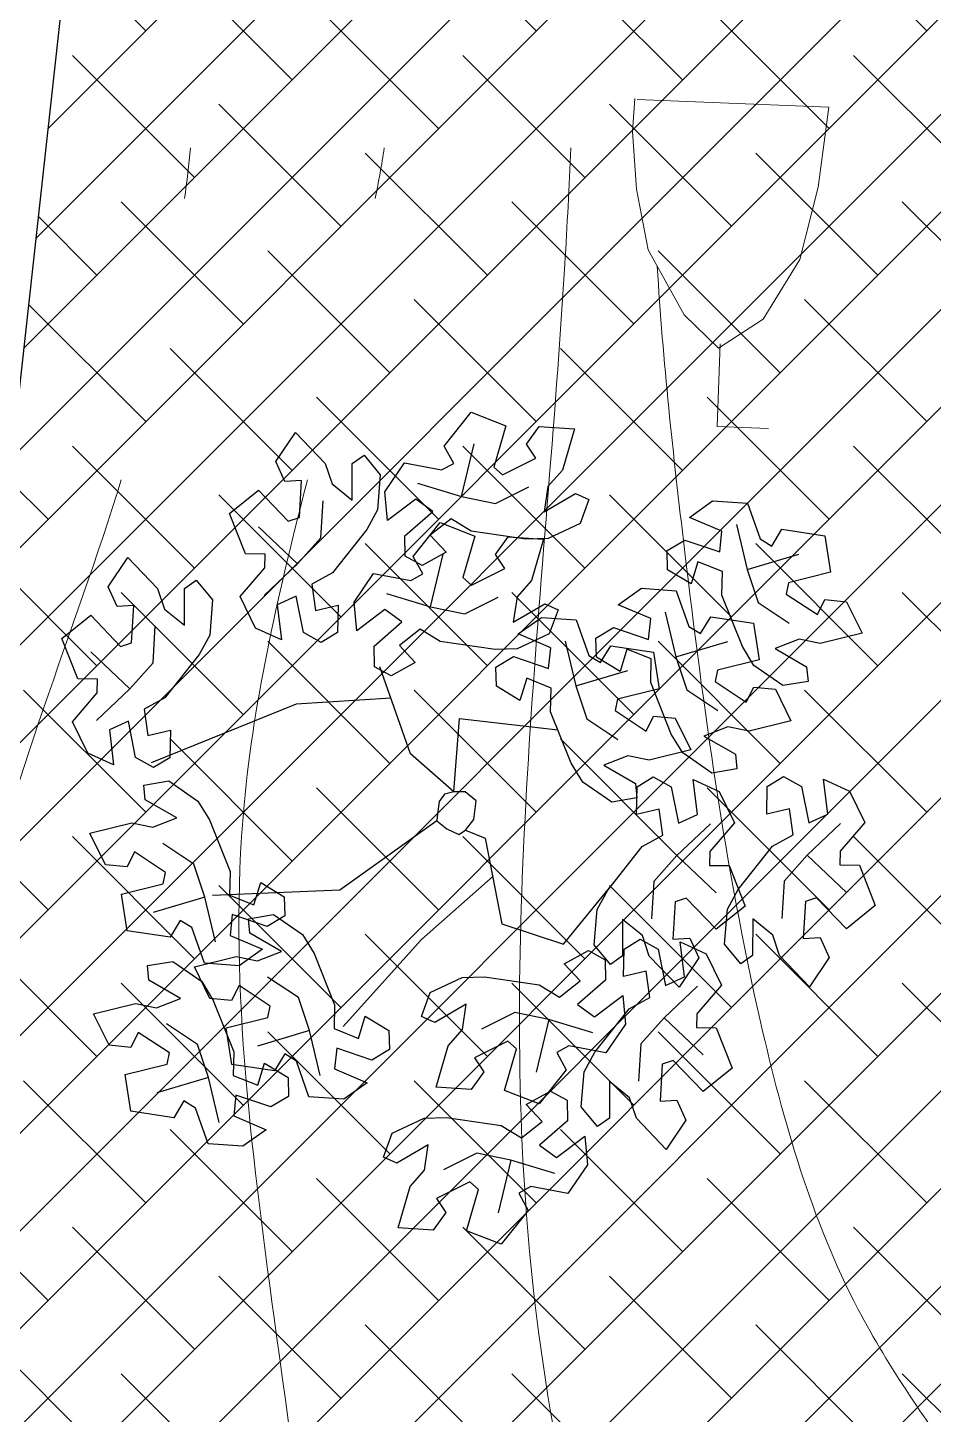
# Model space of a CAD drawing. Header units: millimetres. Extents: x 5637 to 6048, y 3385 to 3927.
# Drawn here: x 5651.4 to 5656.32, y 3675.13 to 3682.66 of the extents above; entities that cross this region are included whole.
import ezdxf

# ---------------------------------------------------------------- set-up
doc = ezdxf.new("R2010")
doc.units = ezdxf.units.MM
doc.layers.add('Contour Lines', color=253, linetype='Continuous')
doc.layers.add('trees old', color=116, linetype='Continuous')
doc.layers.add('plants1', color=7, linetype='Continuous', true_color=0x89ee5d)
pattern_1 = [(45, (2816.3681, -1263.7476), (-0.265165043, 0.265165043), []), (135, (2816.3681, -1263.7476), (-0.79549513, 0.265165043), [0.9375, -0.5625])]

# ---------------------------------------------------------------- blocks, each defined once
blk = doc.blocks.new('212')
at = {"color": 48, "linetype": 'Continuous'}
for p, q in [((2813.1601, 4856.9886), (2813.3069, 4857.1727)), ((2813.3069, 4857.1727), (2813.4948, 4857.1)), ((2813.4948, 4857.1), (2813.4298, 4856.875)), ((2813.6078, 4856.9997), (2813.6765, 4857.0958)), ((2813.6765, 4857.0958), (2813.8674, 4857.0832)), ((2812.2458, 4856.9048), (2812.3522, 4857.0638)), ((2812.3522, 4857.0638), (2812.5143, 4856.8949)), ((2813.8674, 4857.0832), (2813.8022, 4856.8583)), ((2813.212, 4856.8952), (2813.1601, 4856.9886)), ((2813.1601, 4856.9886), (2813.1601, 4856.9886)), ((2813.2548, 4856.7158), (2813.3231, 4857.0011)), ((2813.6581, 4856.9236), (2813.6078, 4856.9997)), ((2812.2947, 4856.7971), (2812.2458, 4856.9048)), ((2812.5143, 4856.8949), (2812.5514, 4856.7833)), ((2812.6603, 4856.6959), (2812.6605, 4856.894)), ((2812.6605, 4856.894), (2812.7249, 4856.9402)), ((2812.7249, 4856.9402), (2812.8134, 4856.8335)), ((2812.8385, 4856.74), (2812.9445, 4856.8973)), ((2812.9445, 4856.8973), (2813.1465, 4856.8593)), ((2813.1465, 4856.8593), (2813.212, 4856.8952)), ((2813.4298, 4856.875), (2813.4769, 4856.8331)), ((2813.4769, 4856.8331), (2813.6581, 4856.9236)), ((2812.3858, 4856.8027), (2812.2947, 4856.7971)), ((2812.3735, 4856.6005), (2812.3858, 4856.8027)), ((2812.8134, 4856.8335), (2812.7975, 4856.6423)), ((2813.8022, 4856.8583), (2813.7242, 4856.7704)), ((2811.9945, 4856.6231), (2812.1513, 4856.7495)), ((2812.1513, 4856.7495), (2812.3137, 4856.5806)), ((2812.5514, 4856.7833), (2812.6603, 4856.6959)), ((2812.853, 4856.5858), (2812.8385, 4856.74)), ((2813.0152, 4856.7872), (2813.2548, 4856.7158)), ((2813.4396, 4856.6776), (2813.621, 4856.7679)), ((2813.7242, 4856.7704), (2813.7029, 4856.6324)), ((2813.7029, 4856.6324), (2813.8746, 4856.7314)), ((2813.8746, 4856.7314), (2813.9467, 4856.6986)), ((2812.4896, 4856.4905), (2812.5021, 4856.6927)), ((2812.7975, 4856.6423), (2812.7398, 4856.5365)), ((2813.0061, 4856.7012), (2812.853, 4856.5858)), ((2813.0985, 4856.6346), (2813.0061, 4856.7012)), ((2813.2548, 4856.7158), (2813.4396, 4856.6776)), ((2813.9467, 4856.6986), (2813.8986, 4856.5687)), ((2814.4924, 4856.6022), (2814.6188, 4856.6919)), ((2814.6188, 4856.6919), (2814.808, 4856.6787)), ((2814.808, 4856.6787), (2814.8761, 4856.4848)), ((2812.0805, 4856.4039), (2811.9945, 4856.6231)), ((2812.3137, 4856.5806), (2812.3735, 4856.6005)), ((2812.9472, 4856.5021), (2813.0985, 4856.6346)), ((2812.9921, 4856.3892), (2813.139, 4856.5733)), ((2813.1974, 4856.5941), (2813.0847, 4856.5055)), ((2813.139, 4856.5733), (2813.3268, 4856.5007)), ((2813.3071, 4856.5271), (2813.1974, 4856.5941)), ((2813.8986, 4856.5687), (2813.7251, 4856.4869)), ((2814.6689, 4856.5273), (2814.4924, 4856.6022)), ((2812.3641, 4856.3496), (2812.1511, 4856.5513)), ((2812.7398, 4856.5365), (2812.5536, 4856.3004)), ((2812.949, 4856.3905), (2812.9472, 4856.5021)), ((2812.9472, 4856.5021), (2812.9472, 4856.5021)), ((2813.0847, 4856.5055), (2813.1712, 4856.4132)), ((2813.3268, 4856.5007), (2813.2618, 4856.2756)), ((2813.6045, 4856.4839), (2813.3071, 4856.5271)), ((2813.4398, 4856.4003), (2813.5086, 4856.4965)), ((2813.5086, 4856.4965), (2813.6995, 4856.4839)), ((2814.6575, 4856.4141), (2814.6689, 4856.5273)), ((2814.748, 4856.5624), (2814.806, 4856.3193)), ((2814.9399, 4856.446), (2814.9948, 4856.5377)), ((2814.9948, 4856.5377), (2814.9948, 4856.5377)), ((2814.9948, 4856.5377), (2815.2277, 4856.5026)), ((2815.2277, 4856.5026), (2815.2587, 4856.3036)), ((2812.3641, 4856.3496), (2812.4896, 4856.4905)), ((2813.7251, 4856.4869), (2813.6045, 4856.4839)), ((2813.6995, 4856.4839), (2813.6343, 4856.259)), ((2814.3713, 4856.4215), (2814.4671, 4856.4788)), ((2814.374, 4856.318), (2814.3713, 4856.4215)), ((2814.4671, 4856.4788), (2814.4671, 4856.4788)), ((2814.4671, 4856.4788), (2814.6575, 4856.4141)), ((2814.8761, 4856.4848), (2814.9399, 4856.446)), ((2811.3348, 4856.2256), (2811.4412, 4856.3846)), ((2811.4412, 4856.3846), (2811.6033, 4856.2158)), ((2812.1873, 4856.4022), (2812.0805, 4856.4039)), ((2812.0805, 4856.4039), (2812.0805, 4856.4039)), ((2812.1825, 4856.1778), (2812.3641, 4856.3496)), ((2812.1857, 4856.3275), (2812.1873, 4856.4022)), ((2813.0399, 4856.3411), (2812.949, 4856.3905)), ((2813.0441, 4856.2959), (2812.9921, 4856.3892)), ((2812.9921, 4856.3892), (2812.9921, 4856.3892)), ((2813.1712, 4856.4132), (2813.0399, 4856.3411)), ((2813.0869, 4856.1165), (2813.1551, 4856.4018)), ((2813.4901, 4856.3243), (2813.4398, 4856.4003)), ((2814.5388, 4856.3614), (2814.5021, 4856.2404)), ((2814.6718, 4856.3082), (2814.5388, 4856.3614)), ((2814.806, 4856.3193), (2815.0872, 4856.4028)), ((2812.0518, 4856.1715), (2812.1857, 4856.3275)), ((2812.5536, 4856.3004), (2812.4408, 4856.2389)), ((2812.6705, 4856.1407), (2812.7766, 4856.2979)), ((2812.7766, 4856.2979), (2812.9785, 4856.2599)), ((2812.9785, 4856.2599), (2813.0441, 4856.2959)), ((2813.2618, 4856.2756), (2813.3089, 4856.2338)), ((2813.3089, 4856.2338), (2813.4901, 4856.3243)), ((2814.5021, 4856.2404), (2814.374, 4856.318)), ((2814.6687, 4856.1797), (2814.6718, 4856.3082)), ((2814.806, 4856.3193), (2814.8653, 4856.1401)), ((2815.2587, 4856.3036), (2815.0313, 4856.2473)), ((2811.3837, 4856.118), (2811.3348, 4856.2256)), ((2811.6033, 4856.2158), (2811.6404, 4856.1042)), ((2811.7493, 4856.0167), (2811.7495, 4856.2149)), ((2811.7495, 4856.2149), (2811.8139, 4856.261)), ((2811.8139, 4856.261), (2811.9024, 4856.1543)), ((2812.4408, 4856.2389), (2812.4611, 4856.0971)), ((2813.6343, 4856.259), (2813.5562, 4856.1711)), ((2814.1058, 4856.1272), (2814.2322, 4856.2169)), ((2814.2322, 4856.2169), (2814.4214, 4856.2037)), ((2814.4214, 4856.2037), (2814.4894, 4856.0098)), ((2815.0313, 4856.2473), (2815.0186, 4856.1856)), ((2811.4748, 4856.1235), (2811.3837, 4856.118)), ((2811.4625, 4855.9214), (2811.4748, 4856.1235)), ((2811.9024, 4856.1543), (2811.8865, 4855.9632)), ((2812.135, 4856.0011), (2812.0518, 4856.1715)), ((2812.3562, 4856.1736), (2812.2524, 4856.1268)), ((2812.2524, 4856.1268), (2812.2758, 4855.9365)), ((2812.3953, 4855.9763), (2812.3562, 4856.1736)), ((2812.4611, 4856.0971), (2812.5843, 4856.1258)), ((2812.5843, 4856.1258), (2812.5811, 4855.9761)), ((2812.685, 4855.9864), (2812.6705, 4856.1407)), ((2812.8473, 4856.1879), (2813.0869, 4856.1165)), ((2813.0869, 4856.1165), (2813.2717, 4856.0783)), ((2813.2717, 4856.0783), (2813.4531, 4856.1686)), ((2813.5562, 4856.1711), (2813.5349, 4856.0331)), ((2813.5349, 4856.0331), (2813.7066, 4856.132)), ((2813.7066, 4856.132), (2813.7788, 4856.0993)), ((2814.2823, 4856.0523), (2814.1058, 4856.1272)), ((2814.78, 4855.9004), (2814.6687, 4856.1797)), ((2814.8653, 4856.1401), (2815.0342, 4856.0282)), ((2815.0186, 4856.1856), (2815.1876, 4856.0739)), ((2815.1876, 4856.0739), (2815.2283, 4856.1555)), ((2815.2283, 4856.1555), (2815.346, 4856.1441)), ((2815.346, 4856.1441), (2815.4305, 4855.9724)), ((2811.0835, 4855.944), (2811.2403, 4856.0703)), ((2811.2403, 4856.0703), (2811.4027, 4855.9015)), ((2811.6404, 4856.1042), (2811.7493, 4856.0167)), ((2812.8381, 4856.1018), (2812.685, 4855.9864)), ((2812.9306, 4856.0353), (2812.8381, 4856.1018)), ((2813.5624, 4855.9693), (2813.6887, 4856.059)), ((2813.6887, 4856.059), (2813.8779, 4856.0458)), ((2813.7788, 4856.0993), (2813.7306, 4855.9693)), ((2813.8779, 4856.0458), (2813.946, 4855.8519)), ((2814.2709, 4855.939), (2814.2823, 4856.0523)), ((2814.3614, 4856.0874), (2814.4194, 4855.8442)), ((2814.5533, 4855.971), (2814.6082, 4856.0627)), ((2814.6082, 4856.0627), (2814.6082, 4856.0627)), ((2814.6082, 4856.0627), (2814.8411, 4856.0275)), ((2811.5786, 4855.8113), (2811.5911, 4856.0136)), ((2812.2758, 4855.9365), (2812.135, 4856.0011)), ((2812.4929, 4855.922), (2812.3953, 4855.9763)), ((2812.3953, 4855.9763), (2812.3953, 4855.9763)), ((2812.5811, 4855.9761), (2812.4929, 4855.922)), ((2812.7792, 4855.9028), (2812.9306, 4856.0353)), ((2813.0294, 4855.9948), (2812.9168, 4855.9062)), ((2813.1391, 4855.9278), (2813.0294, 4855.9948)), ((2813.7306, 4855.9693), (2813.5571, 4855.8875)), ((2813.7389, 4855.8944), (2813.5624, 4855.9693)), ((2813.9847, 4855.9465), (2814.0805, 4856.0038)), ((2814.0805, 4856.0038), (2814.0805, 4856.0038)), ((2814.0805, 4856.0038), (2814.2709, 4855.939)), ((2814.4894, 4856.0098), (2814.5533, 4855.971)), ((2814.8411, 4856.0275), (2814.8721, 4855.8285)), ((2815.4305, 4855.9724), (2815.2031, 4855.9165)), ((2811.1695, 4855.7247), (2811.0835, 4855.944)), ((2811.4027, 4855.9015), (2811.4625, 4855.9214)), ((2811.8865, 4855.9632), (2811.8288, 4855.8573)), ((2812.781, 4855.7912), (2812.7792, 4855.9028)), ((2812.7792, 4855.9028), (2812.7792, 4855.9028)), ((2812.9168, 4855.9062), (2813.0032, 4855.8139)), ((2813.4366, 4855.8845), (2813.1391, 4855.9278)), ((2813.7275, 4855.7811), (2813.7389, 4855.8944)), ((2813.818, 4855.9295), (2813.8759, 4855.6863)), ((2813.9874, 4855.843), (2813.9847, 4855.9465)), ((2814.0099, 4855.8131), (2814.0648, 4855.9047)), ((2814.0648, 4855.9047), (2814.0648, 4855.9047)), ((2814.0648, 4855.9047), (2814.2976, 4855.8696)), ((2814.4194, 4855.8442), (2814.7006, 4855.9278)), ((2814.8428, 4855.7975), (2814.78, 4855.9004)), ((2815.088, 4855.9401), (2814.9578, 4855.8896)), ((2814.9578, 4855.8896), (2815.1293, 4855.7903)), ((2815.2031, 4855.9165), (2815.088, 4855.9401)), ((2811.4531, 4855.6704), (2811.2401, 4855.8721)), ((2811.8288, 4855.8573), (2811.6426, 4855.6213)), ((2813.0032, 4855.8139), (2812.872, 4855.7418)), ((2813.5571, 4855.8875), (2813.4366, 4855.8845)), ((2813.4413, 4855.7886), (2813.537, 4855.8459)), ((2813.537, 4855.8459), (2813.537, 4855.8459)), ((2813.537, 4855.8459), (2813.7275, 4855.7811)), ((2813.946, 4855.8519), (2814.0099, 4855.8131)), ((2814.1155, 4855.7653), (2813.9874, 4855.843)), ((2814.1522, 4855.8864), (2814.1155, 4855.7653)), ((2814.2852, 4855.8331), (2814.1522, 4855.8864)), ((2814.2821, 4855.7046), (2814.2852, 4855.8331)), ((2814.2976, 4855.8696), (2814.3286, 4855.6706)), ((2814.4194, 4855.8442), (2814.4787, 4855.6651)), ((2814.8721, 4855.8285), (2814.6447, 4855.7723)), ((2811.4531, 4855.6704), (2811.5786, 4855.8113)), ((2812.872, 4855.7418), (2812.781, 4855.7912)), ((2812.9782, 4855.3179), (2812.8115, 4855.7908)), ((2813.444, 4855.6851), (2813.4413, 4855.7886)), ((2813.8759, 4855.6863), (2814.1571, 4855.7699)), ((2814.6447, 4855.7723), (2814.632, 4855.7106)), ((2815.0004, 4855.6882), (2814.8428, 4855.7975)), ((2815.1293, 4855.7903), (2815.1371, 4855.7114)), ((2811.2763, 4855.723), (2811.1695, 4855.7247)), ((2811.1695, 4855.7247), (2811.1695, 4855.7247)), ((2811.2715, 4855.4986), (2811.4531, 4855.6704)), ((2811.2747, 4855.6483), (2811.2763, 4855.723)), ((2813.572, 4855.6074), (2813.444, 4855.6851)), ((2813.6087, 4855.7285), (2813.572, 4855.6074)), ((2813.7418, 4855.6752), (2813.6087, 4855.7285)), ((2813.7386, 4855.5467), (2813.7418, 4855.6752)), ((2813.8759, 4855.6863), (2813.9352, 4855.5072)), ((2814.3286, 4855.6706), (2814.1012, 4855.6144)), ((2814.3934, 4855.4254), (2814.2821, 4855.7046)), ((2814.4787, 4855.6651), (2814.6476, 4855.5531)), ((2814.632, 4855.7106), (2814.801, 4855.5989)), ((2814.801, 4855.5989), (2814.8417, 4855.6805)), ((2814.8417, 4855.6805), (2814.9593, 4855.669)), ((2814.9593, 4855.669), (2815.0439, 4855.4974)), ((2815.1371, 4855.7114), (2815.0004, 4855.6882)), ((2811.1408, 4855.4924), (2811.2747, 4855.6483)), ((2811.6426, 4855.6213), (2811.5298, 4855.5598)), ((2812.8715, 4855.6204), (2812.3569, 4855.5872)), ((2814.1012, 4855.6144), (2814.0886, 4855.5527)), ((2811.5298, 4855.5598), (2811.5501, 4855.4179)), ((2812.3569, 4855.5872), (2811.5685, 4855.2697)), ((2813.8499, 4855.2675), (2813.7386, 4855.5467)), ((2814.0886, 4855.5527), (2814.2575, 4855.441)), ((2814.2575, 4855.441), (2814.2982, 4855.5226)), ((2814.2982, 4855.5226), (2814.4159, 4855.5111)), ((2811.224, 4855.322), (2811.1408, 4855.4924)), ((2811.4452, 4855.4944), (2811.3414, 4855.4477)), ((2811.3414, 4855.4477), (2811.3648, 4855.2574)), ((2811.4843, 4855.2971), (2811.4452, 4855.4944)), ((2811.5501, 4855.4179), (2811.6733, 4855.4467)), ((2811.6733, 4855.4467), (2811.6701, 4855.297)), ((2813.2128, 4855.1117), (2813.2443, 4855.5104)), ((2813.2443, 4855.5104), (2813.7781, 4855.4476)), ((2813.9352, 4855.5072), (2814.1041, 4855.3952)), ((2814.4159, 4855.5111), (2814.5004, 4855.3395)), ((2814.7014, 4855.4651), (2814.5712, 4855.4145)), ((2814.8165, 4855.4414), (2814.7014, 4855.4651)), ((2815.0439, 4855.4974), (2814.8165, 4855.4414)), ((2814.4562, 4855.3225), (2814.3934, 4855.4254)), ((2814.5712, 4855.4145), (2814.7427, 4855.3153)), ((2811.3648, 4855.2574), (2811.224, 4855.322)), ((2811.5819, 4855.2429), (2811.4843, 4855.2971)), ((2811.4843, 4855.2971), (2811.4843, 4855.2971)), ((2811.6701, 4855.297), (2811.5819, 4855.2429)), ((2814.1579, 4855.3072), (2814.0277, 4855.2566)), ((2814.2731, 4855.2835), (2814.1579, 4855.3072)), ((2814.5004, 4855.3395), (2814.2731, 4855.2835)), ((2814.6138, 4855.2132), (2814.4562, 4855.3225)), ((2814.7427, 4855.3153), (2814.7505, 4855.2364)), ((2813.9128, 4855.1646), (2813.8499, 4855.2675)), ((2814.0277, 4855.2566), (2814.1993, 4855.1574)), ((2814.7505, 4855.2364), (2814.6138, 4855.2132)), ((2811.5287, 4855.1477), (2811.6654, 4855.171)), ((2811.5365, 4855.0688), (2811.5287, 4855.1477)), ((2811.6654, 4855.171), (2811.823, 4855.0616)), ((2814.0704, 4855.0552), (2813.9128, 4855.1646)), ((2814.1993, 4855.1574), (2814.207, 4855.0785)), ((2814.2047, 4854.9887), (2814.2079, 4855.1384)), ((2814.2079, 4855.1384), (2814.2962, 4855.1925)), ((2814.2962, 4855.1925), (2814.3937, 4855.1382)), ((2814.3937, 4855.1382), (2814.3937, 4855.1382)), ((2814.3937, 4855.1382), (2814.4328, 4854.9409)), ((2814.5367, 4854.9877), (2814.5133, 4855.178)), ((2814.5133, 4855.178), (2814.6541, 4855.1134)), ((2814.9123, 4854.9911), (2814.9155, 4855.1408)), ((2814.9155, 4855.1408), (2815.0037, 4855.1949)), ((2815.0037, 4855.1949), (2815.1013, 4855.1407)), ((2815.1013, 4855.1407), (2815.1013, 4855.1407)), ((2815.1013, 4855.1407), (2815.1404, 4854.9434)), ((2815.2442, 4854.9901), (2815.2208, 4855.1804)), ((2815.2208, 4855.1804), (2815.3616, 4855.1158)), ((2811.708, 4854.9696), (2811.5365, 4855.0688)), ((2811.823, 4855.0616), (2811.8858, 4854.9587)), ((2813.1618, 4855.0989), (2813.1327, 4855.0587)), ((2813.2128, 4855.1117), (2813.1618, 4855.0989)), ((2813.274, 4855.111), (2813.2128, 4855.1117)), ((2813.3342, 4855.0624), (2813.274, 4855.111)), ((2813.3211, 4854.9616), (2813.3342, 4855.0624)), ((2814.207, 4855.0785), (2814.0704, 4855.0552)), ((2814.6541, 4855.1134), (2814.7373, 4854.943)), ((2815.3616, 4855.1158), (2815.4448, 4854.9454)), ((2813.1327, 4855.0587), (2813.122, 4854.9772)), ((2814.3279, 4855.0174), (2814.2047, 4854.9887)), ((2814.3483, 4854.8756), (2814.3279, 4855.0174)), ((2814.4328, 4854.9409), (2814.5367, 4854.9877)), ((2815.0355, 4855.0199), (2814.9123, 4854.9911)), ((2815.0558, 4854.878), (2815.0355, 4855.0199)), ((2815.1404, 4854.9434), (2815.2442, 4854.9901)), ((2811.2353, 4854.8867), (2811.4627, 4854.9427)), ((2811.4627, 4854.9427), (2811.5778, 4854.919)), ((2811.5778, 4854.919), (2811.708, 4854.9696)), ((2811.8858, 4854.9587), (2811.9971, 4854.6795)), ((2813.1212, 4854.9531), (2812.5934, 4854.5773)), ((2813.122, 4854.9772), (2813.1212, 4854.9531)), ((2813.1212, 4854.9531), (2813.1752, 4854.9111)), ((2813.1752, 4854.9111), (2813.2407, 4854.8801)), ((2813.2759, 4854.9032), (2813.3211, 4854.9616)), ((2814.6066, 4854.9368), (2814.425, 4854.765)), ((2814.7373, 4854.943), (2814.6034, 4854.787)), ((2815.3141, 4854.9392), (2815.1325, 4854.7674)), ((2815.4448, 4854.9454), (2815.3109, 4854.7895)), ((2811.3199, 4854.7151), (2811.2353, 4854.8867)), ((2813.2407, 4854.8801), (2813.2759, 4854.9032)), ((2813.2756, 4854.9034), (2813.3837, 4854.8595)), ((2813.3837, 4854.8595), (2813.4744, 4854.394)), ((2814.2354, 4854.8141), (2814.3483, 4854.8756)), ((2814.943, 4854.8165), (2815.0558, 4854.878)), ((2811.4782, 4854.7852), (2811.4375, 4854.7036)), ((2811.6472, 4854.6735), (2811.4782, 4854.7852)), ((2811.8005, 4854.719), (2811.6316, 4854.831)), ((2814.0493, 4854.578), (2814.2354, 4854.8141)), ((2814.425, 4854.765), (2814.2995, 4854.624)), ((2814.425, 4854.765), (2814.6379, 4854.5632)), ((2814.6034, 4854.787), (2814.6017, 4854.7123)), ((2814.7568, 4854.5805), (2814.943, 4854.8165)), ((2815.1325, 4854.7674), (2815.007, 4854.6265)), ((2815.1325, 4854.7674), (2815.3455, 4854.5656)), ((2815.3109, 4854.7895), (2815.3093, 4854.7148)), ((2811.4375, 4854.7036), (2811.3199, 4854.7151)), ((2811.8598, 4854.5399), (2811.8005, 4854.719)), ((2814.6017, 4854.7123), (2814.7086, 4854.7106)), ((2814.7086, 4854.7106), (2814.7086, 4854.7106)), ((2814.7086, 4854.7106), (2814.7946, 4854.4914)), ((2815.3093, 4854.7148), (2815.4161, 4854.7131)), ((2815.4161, 4854.7131), (2815.4161, 4854.7131)), ((2815.4161, 4854.7131), (2815.5021, 4854.4938)), ((2811.4071, 4854.5556), (2811.6345, 4854.6118)), ((2811.6345, 4854.6118), (2811.6472, 4854.6735)), ((2811.9971, 4854.6795), (2811.994, 4854.551)), ((2812.127, 4854.4977), (2812.1637, 4854.6188)), ((2812.1637, 4854.6188), (2812.2918, 4854.5412)), ((2813.4241, 4854.6521), (2813.038, 4854.3092)), ((2813.8088, 4854.2844), (2814.0911, 4854.6307)), ((2814.2995, 4854.624), (2814.287, 4854.4218)), ((2815.007, 4854.6265), (2814.9945, 4854.4242)), ((2811.4381, 4854.3566), (2811.4071, 4854.5556)), ((2811.8598, 4854.5399), (2811.5786, 4854.4563)), ((2811.9178, 4854.2967), (2811.8598, 4854.5399)), ((2812.5934, 4854.5773), (2811.9016, 4854.5479)), ((2811.994, 4854.551), (2812.127, 4854.4977)), ((2812.2918, 4854.5412), (2812.2945, 4854.4377)), ((2813.9916, 4854.4722), (2814.0493, 4854.578)), ((2814.4753, 4854.5339), (2814.4156, 4854.514)), ((2814.6377, 4854.3651), (2814.4753, 4854.5339)), ((2814.6991, 4854.4746), (2814.7568, 4854.5805)), ((2815.1829, 4854.5363), (2815.1231, 4854.5164)), ((2815.3453, 4854.3675), (2815.1829, 4854.5363)), ((2813.9757, 4854.281), (2813.9916, 4854.4722)), ((2814.4156, 4854.514), (2814.4033, 4854.3118)), ((2814.7946, 4854.4914), (2814.6377, 4854.3651)), ((2814.6832, 4854.2835), (2814.6991, 4854.4746)), ((2815.1231, 4854.5164), (2815.1109, 4854.3143)), ((2815.5021, 4854.4938), (2815.3453, 4854.3675)), ((2811.7259, 4854.4131), (2811.671, 4854.3215)), ((2811.7898, 4854.3744), (2811.7259, 4854.4131)), ((2812.0083, 4854.4451), (2811.9969, 4854.3318)), ((2812.1987, 4854.3803), (2812.0083, 4854.4451)), ((2812.0969, 4854.4225), (2812.2335, 4854.4458)), ((2812.1046, 4854.3436), (2812.0969, 4854.4225)), ((2812.2945, 4854.4377), (2812.1987, 4854.3803)), ((2812.2335, 4854.4458), (2812.3911, 4854.3364)), ((2813.4744, 4854.394), (2813.8088, 4854.2844)), ((2814.1288, 4854.4186), (2814.1286, 4854.2205)), ((2814.2376, 4854.3312), (2814.1288, 4854.4186)), ((2814.8363, 4854.4211), (2814.8361, 4854.2229)), ((2814.9451, 4854.3336), (2814.8363, 4854.4211)), ((2811.671, 4854.3215), (2811.4381, 4854.3566)), ((2811.671, 4854.3215), (2811.671, 4854.3215)), ((2811.8578, 4854.1804), (2811.7898, 4854.3744)), ((2811.9969, 4854.3318), (2812.1734, 4854.2569)), ((2812.2761, 4854.2444), (2812.1046, 4854.3436)), ((2812.1987, 4854.3803), (2812.1987, 4854.3803)), ((2812.3911, 4854.3364), (2812.454, 4854.2335)), ((2813.038, 4854.3092), (2812.6121, 4853.8368)), ((2814.1375, 4854.2576), (2814.2258, 4854.3117)), ((2814.2258, 4854.3117), (2814.3233, 4854.2575)), ((2814.2747, 4854.2196), (2814.2376, 4854.3312)), ((2814.4033, 4854.3118), (2814.4943, 4854.3174)), ((2814.4943, 4854.3174), (2814.5432, 4854.2097)), ((2814.9823, 4854.222), (2814.9451, 4854.3336)), ((2815.1109, 4854.3143), (2815.2019, 4854.3198)), ((2815.2019, 4854.3198), (2815.2508, 4854.2122)), ((2812.1734, 4854.2569), (2812.047, 4854.1672)), ((2812.146, 4854.1938), (2812.2761, 4854.2444)), ((2812.454, 4854.2335), (2812.5653, 4853.9543)), ((2813.8122, 4854.1772), (2813.9435, 4854.2493)), ((2813.9435, 4854.2493), (2814.0344, 4854.1999)), ((2814.0642, 4854.1743), (2813.9757, 4854.281)), ((2814.1343, 4854.1079), (2814.1375, 4854.2576)), ((2814.3233, 4854.2575), (2814.3233, 4854.2575)), ((2814.3233, 4854.2575), (2814.3624, 4854.0601)), ((2814.4662, 4854.1069), (2814.4428, 4854.2972)), ((2814.4428, 4854.2972), (2814.5837, 4854.2326)), ((2814.5837, 4854.2326), (2814.6669, 4854.0622)), ((2814.7717, 4854.1768), (2814.6832, 4854.2835)), ((2811.5489, 4854.1676), (2811.6856, 4854.1909)), ((2811.5567, 4854.0887), (2811.5489, 4854.1676)), ((2811.6856, 4854.1909), (2811.8432, 4854.0815)), ((2811.8035, 4854.1615), (2812.0308, 4854.2175)), ((2811.888, 4853.9899), (2811.8035, 4854.1615)), ((2812.047, 4854.1672), (2811.8578, 4854.1804)), ((2812.0308, 4854.2175), (2812.146, 4854.1938)), ((2813.8987, 4854.0849), (2813.8122, 4854.1772)), ((2814.0344, 4854.1999), (2814.0362, 4854.0883)), ((2814.1286, 4854.2205), (2814.0642, 4854.1743)), ((2814.4369, 4854.0507), (2814.2747, 4854.2196)), ((2814.5432, 4854.2097), (2814.4369, 4854.0507)), ((2814.8361, 4854.2229), (2814.7717, 4854.1768)), ((2815.1444, 4854.0532), (2814.9823, 4854.222)), ((2815.2508, 4854.2122), (2815.1444, 4854.0532)), ((2811.7282, 4853.9895), (2811.5567, 4854.0887)), ((2811.8432, 4854.0815), (2811.906, 4853.9786)), ((2812.3687, 4853.9938), (2812.1998, 4854.1058)), ((2813.0848, 4854.0218), (2813.2583, 4854.1036)), ((2813.2583, 4854.1036), (2813.3789, 4854.1066)), ((2813.3789, 4854.1066), (2813.6763, 4854.0633)), ((2813.786, 4853.9963), (2813.8987, 4854.0849)), ((2814.0362, 4854.0883), (2813.8849, 4853.9558)), ((2814.0362, 4854.0883), (2814.0362, 4854.0883)), ((2814.2575, 4854.1367), (2814.1343, 4854.1079)), ((2814.2779, 4853.9948), (2814.2575, 4854.1367)), ((2814.3624, 4854.0601), (2814.4662, 4854.1069)), ((2812.0464, 4854.06), (2812.0057, 4853.9784)), ((2812.2153, 4853.9483), (2812.0464, 4854.06)), ((2813.0367, 4853.8918), (2813.0848, 4854.0218)), ((2813.6763, 4854.0633), (2813.786, 4853.9963)), ((2814.5362, 4854.056), (2814.3546, 4853.8842)), ((2814.6669, 4854.0622), (2814.533, 4853.9063)), ((2811.2556, 4853.9066), (2811.4829, 4853.9626)), ((2811.4829, 4853.9626), (2811.5981, 4853.9389)), ((2811.5981, 4853.9389), (2811.7282, 4853.9895)), ((2812.0057, 4853.9784), (2811.888, 4853.9899)), ((2811.906, 4853.9786), (2812.0173, 4853.6994)), ((2812.2027, 4853.8866), (2812.2153, 4853.9483)), ((2812.428, 4853.8147), (2812.3687, 4853.9938)), ((2812.5653, 4853.9543), (2812.5621, 4853.8258)), ((2813.2805, 4853.958), (2813.1088, 4853.8591)), ((2813.2593, 4853.82), (2813.2805, 4853.958)), ((2813.8849, 4853.9558), (2813.9773, 4853.8893)), ((2813.9773, 4853.8893), (2814.1304, 4854.0047)), ((2813.9788, 4853.6973), (2814.165, 4853.9333)), ((2814.1304, 4854.0047), (2814.1449, 4853.8504)), ((2814.165, 4853.9333), (2814.2779, 4853.9948)), ((2811.3401, 4853.735), (2811.2556, 4853.9066)), ((2811.9753, 4853.8304), (2812.2027, 4853.8866)), ((2812.6951, 4853.7725), (2812.7318, 4853.8936)), ((2812.7318, 4853.8936), (2812.8599, 4853.8159)), ((2813.1088, 4853.8591), (2813.0367, 4853.8918)), ((2813.5438, 4853.9128), (2813.3624, 4853.8225)), ((2813.7286, 4853.8746), (2813.5438, 4853.9128)), ((2813.7286, 4853.8746), (2813.6603, 4853.5893)), ((2813.9682, 4853.8032), (2813.7286, 4853.8746)), ((2814.3546, 4853.8842), (2814.2291, 4853.7433)), ((2814.3546, 4853.8842), (2814.5675, 4853.6824)), ((2814.533, 4853.9063), (2814.5313, 4853.8315)), ((2811.4985, 4853.8051), (2811.4577, 4853.7235)), ((2811.6674, 4853.6934), (2811.4985, 4853.8051)), ((2811.8207, 4853.7389), (2811.6518, 4853.8509)), ((2812.0063, 4853.6314), (2811.9753, 4853.8304)), ((2812.428, 4853.8147), (2812.1468, 4853.7311)), ((2812.4859, 4853.5715), (2812.428, 4853.8147)), ((2812.5621, 4853.8258), (2812.6951, 4853.7725)), ((2812.8599, 4853.8159), (2812.8626, 4853.7125)), ((2813.1812, 4853.7321), (2813.2593, 4853.82)), ((2814.1449, 4853.8504), (2814.0389, 4853.6932)), ((2814.5313, 4853.8315), (2814.6381, 4853.8298)), ((2814.6381, 4853.8298), (2814.6381, 4853.8298)), ((2814.6381, 4853.8298), (2814.7242, 4853.6106)), ((2811.4577, 4853.7235), (2811.3401, 4853.735)), ((2811.88, 4853.5598), (2811.8207, 4853.7389)), ((2812.5764, 4853.7199), (2812.565, 4853.6066)), ((2812.7669, 4853.6551), (2812.5764, 4853.7199)), ((2812.8626, 4853.7125), (2812.7669, 4853.6551)), ((2813.116, 4853.5072), (2813.1812, 4853.7321)), ((2813.5065, 4853.7573), (2813.3253, 4853.6668)), ((2813.4886, 4853.4904), (2813.5536, 4853.7155)), ((2813.5536, 4853.7155), (2813.5065, 4853.7573)), ((2813.8369, 4853.7312), (2813.7714, 4853.6952)), ((2814.0389, 4853.6932), (2813.8369, 4853.7312)), ((2814.2291, 4853.7433), (2814.2165, 4853.541)), ((2811.4273, 4853.5755), (2811.6547, 4853.6317)), ((2811.6547, 4853.6317), (2811.6674, 4853.6934)), ((2812.2391, 4853.5963), (2812.0063, 4853.6314)), ((2812.0173, 4853.6994), (2812.0142, 4853.5709)), ((2812.1472, 4853.5176), (2812.1839, 4853.6387)), ((2812.1839, 4853.6387), (2812.312, 4853.561)), ((2812.294, 4853.6879), (2812.2391, 4853.5963)), ((2812.3579, 4853.6491), (2812.294, 4853.6879)), ((2812.426, 4853.4552), (2812.3579, 4853.6491)), ((2812.7669, 4853.6551), (2812.7669, 4853.6551)), ((2813.3253, 4853.6668), (2813.3756, 4853.5908)), ((2813.7714, 4853.6952), (2813.8233, 4853.6019)), ((2813.9212, 4853.5914), (2813.9788, 4853.6973)), ((2814.3451, 4853.6332), (2814.3329, 4853.4311)), ((2814.4049, 4853.6531), (2814.3451, 4853.6332)), ((2814.5673, 4853.4843), (2814.4049, 4853.6531)), ((2811.4583, 4853.3765), (2811.4273, 4853.5755)), ((2811.88, 4853.5598), (2811.5988, 4853.4762)), ((2811.938, 4853.3166), (2811.88, 4853.5598)), ((2812.0142, 4853.5709), (2812.1472, 4853.5176)), ((2812.2391, 4853.5963), (2812.2391, 4853.5963)), ((2812.312, 4853.561), (2812.3147, 4853.4576)), ((2812.565, 4853.6066), (2812.7415, 4853.5317)), ((2813.3756, 4853.5908), (2813.3069, 4853.4946)), ((2813.8233, 4853.6019), (2813.6765, 4853.4178)), ((2813.8233, 4853.6019), (2813.8233, 4853.6019)), ((2813.9052, 4853.4003), (2813.9212, 4853.5914)), ((2814.7242, 4853.6106), (2814.5673, 4853.4843)), ((2812.7415, 4853.5317), (2812.6152, 4853.442)), ((2813.3069, 4853.4946), (2813.116, 4853.5072)), ((2813.6765, 4853.4178), (2813.4886, 4853.4904)), ((2813.6058, 4853.4136), (2813.7371, 4853.4856)), ((2813.7371, 4853.4856), (2813.828, 4853.4362)), ((2814.0583, 4853.5378), (2814.0582, 4853.3397)), ((2814.1672, 4853.4504), (2814.0583, 4853.5378)), ((2811.7461, 4853.433), (2811.6912, 4853.3414)), ((2811.81, 4853.3942), (2811.7461, 4853.433)), ((2812.0285, 4853.465), (2812.0171, 4853.3517)), ((2812.2189, 4853.4002), (2812.0285, 4853.465)), ((2812.3147, 4853.4576), (2812.2189, 4853.4002)), ((2812.6152, 4853.442), (2812.426, 4853.4552)), ((2813.6923, 4853.3212), (2813.6058, 4853.4136)), ((2813.828, 4853.4362), (2813.8298, 4853.3246)), ((2814.2043, 4853.3388), (2814.1672, 4853.4504)), ((2814.3329, 4853.4311), (2814.4239, 4853.4366)), ((2814.4239, 4853.4366), (2814.4728, 4853.3289)), ((2811.6912, 4853.3414), (2811.4583, 4853.3765)), ((2811.6912, 4853.3414), (2811.6912, 4853.3414)), ((2811.8781, 4853.2003), (2811.81, 4853.3942)), ((2812.0171, 4853.3517), (2812.1936, 4853.2768)), ((2812.2189, 4853.4002), (2812.2189, 4853.4002)), ((2812.8784, 4853.2581), (2813.0519, 4853.3399)), ((2813.0519, 4853.3399), (2813.1724, 4853.3429)), ((2813.1724, 4853.3429), (2813.4699, 4853.2996)), ((2813.9937, 4853.2935), (2813.9052, 4853.4003)), ((2814.0582, 4853.3397), (2813.9937, 4853.2935)), ((2814.3664, 4853.1699), (2814.2043, 4853.3388)), ((2814.4728, 4853.3289), (2814.3664, 4853.1699)), ((2812.1936, 4853.2768), (2812.0672, 4853.1871)), ((2812.8302, 4853.1281), (2812.8784, 4853.2581)), ((2813.4699, 4853.2996), (2813.5796, 4853.2327)), ((2813.5796, 4853.2327), (2813.6923, 4853.3212)), ((2813.8298, 4853.3246), (2813.6785, 4853.1921)), ((2813.8298, 4853.3246), (2813.8298, 4853.3246)), ((2812.0672, 4853.1871), (2811.8781, 4853.2003)), ((2813.0741, 4853.1943), (2812.9024, 4853.0954)), ((2813.0528, 4853.0563), (2813.0741, 4853.1943)), ((2813.6785, 4853.1921), (2813.7709, 4853.1256)), ((2813.7709, 4853.1256), (2813.924, 4853.241)), ((2813.924, 4853.241), (2813.9385, 4853.0867)), ((2812.9024, 4853.0954), (2812.8302, 4853.1281)), ((2813.3374, 4853.1492), (2813.156, 4853.0589)), ((2813.5222, 4853.1109), (2813.3374, 4853.1492)), ((2813.5222, 4853.1109), (2813.4539, 4852.8256)), ((2813.7618, 4853.0396), (2813.5222, 4853.1109)), ((2812.9748, 4852.9684), (2813.0528, 4853.0563)), ((2813.9385, 4853.0867), (2813.8325, 4852.9295)), ((2812.9096, 4852.7435), (2812.9748, 4852.9684)), ((2813.3001, 4852.9936), (2813.1189, 4852.9031)), ((2813.3472, 4852.9518), (2813.3001, 4852.9936)), ((2813.6305, 4852.9675), (2813.565, 4852.9315)), ((2813.8325, 4852.9295), (2813.6305, 4852.9675)), ((2813.1189, 4852.9031), (2813.1692, 4852.8271)), ((2813.2822, 4852.7267), (2813.3472, 4852.9518)), ((2813.565, 4852.9315), (2813.6169, 4852.8382)), ((2813.1692, 4852.8271), (2813.1005, 4852.7309)), ((2813.6169, 4852.8382), (2813.4701, 4852.6541)), ((2813.6169, 4852.8382), (2813.6169, 4852.8382)), ((2813.1005, 4852.7309), (2812.9096, 4852.7435)), ((2813.4701, 4852.6541), (2813.2822, 4852.7267))]:
    blk.add_line(p, q, dxfattribs=at)
at = {"layer": 'plants1', "color": 48, "linetype": 'Continuous'}
blk.add_line((2813.2128, 4855.1117), (2812.9782, 4855.3179), dxfattribs=at)

msp = doc.modelspace()

# ---------------------------------------------------------------- hatches: boundary and pattern name
at = {"layer": 'plants1'}
h = msp.add_hatch(dxfattribs=at)
h.set_pattern_fill('ANSI38', color=256, scale=3, style=0)
h.set_pattern_definition(pattern_1)
edge = h.paths.add_edge_path()
edge.add_line((5688.9739, 3727.2138), (5690.5207, 3727.3315))
edge.add_line((5690.5207, 3727.3315), (5676.3021, 3711.6241))
edge.add_line((5676.3021, 3711.6241), (5675.701, 3710.9514))
edge.add_line((5675.701, 3710.9514), (5675.2561, 3710.4168))
edge.add_line((5675.2561, 3710.4168), (5674.8168, 3709.7597))
edge.add_arc((5690.3255, 3699.0045), 18.8731, 145.25874, 181.13921)
edge.add_line((5671.4561, 3698.6292), (5671.9442, 3693.2098))
edge.add_line((5671.9442, 3693.2098), (5669.3489, 3689.9876))
edge.add_line((5669.3489, 3689.9876), (5669.3579, 3689.874))
edge.add_line((5669.3579, 3689.874), (5668.5192, 3689.8255))
edge.add_line((5668.5192, 3689.8255), (5668.3914, 3691.8644))
edge.add_line((5668.3914, 3691.8644), (5663.259, 3691.5427))
edge.add_line((5663.259, 3691.5427), (5663.5799, 3686.3936))
edge.add_line((5663.5799, 3686.3936), (5668.7104, 3686.7639))
edge.add_line((5668.7104, 3686.7639), (5668.613, 3688.3284))
edge.add_line((5668.613, 3688.3284), (5669.4763, 3688.3816))
edge.add_line((5669.4763, 3688.3816), (5670.1454, 3679.9487))
edge.add_line((5670.1454, 3679.9487), (5673.3892, 3675.5969))
edge.add_line((5673.3892, 3675.5969), (5674.6572, 3660.4104))
edge.add_arc((5672.1658, 3660.5469), 2.4952, 284.66441, 356.86411, ccw=False)
edge.add_arc((5672.6495, 3660.6584), 2.5297, 219.08004, 273.35375, ccw=False)
edge.add_line((5670.6858, 3659.0637), (5668.7671, 3686.54))
edge.add_line((5668.7671, 3686.54), (5651.8696, 3685.3511))
edge.add_line((5651.8696, 3685.3511), (5651.9882, 3686.5842))
edge.add_line((5651.9882, 3686.5842), (5688.9739, 3727.2138))
h = msp.add_hatch(dxfattribs=at)
h.set_pattern_fill('ANSI38', color=256, scale=3, style=0)
h.set_pattern_definition(pattern_1)
edge = h.paths.add_edge_path()
edge.add_line((5656.3933, 3685.6791), (5659.933, 3635.8772))
edge.add_line((5659.933, 3635.8772), (5671.9144, 3636.7236))
edge.add_line((5671.9144, 3636.7236), (5672.7686, 3636.7306))
edge.add_line((5672.7686, 3636.7306), (5658.8421, 3632.2229))
edge.add_line((5658.8421, 3632.2229), (5648.5543, 3655.2329))
edge.add_line((5648.5543, 3655.2329), (5651.8696, 3685.3511))
edge.add_line((5651.8696, 3685.3511), (5656.402, 3685.6697))

# ---------------------------------------------------------------- linework, layer by layer
at = {"layer": 'Contour Lines', "lineweight": 5, "ltscale": 0.5}
for points in [[(5652.2873, 3682.0065), (5652.278, 3681.9149), (5652.2671, 3681.8233), (5652.2546, 3681.7318)], [(5653.2909, 3681.7318), (5653.3086, 3681.8234), (5653.325, 3681.9149), (5653.3398, 3682.0065)]]:
    msp.add_open_spline(points, degree=3, dxfattribs=at)
for points, knots in [([(5656.8274, 3670.5567), (5656.5066, 3670.7667), (5655.4788, 3671.4395), (5654.5313, 3673.509), (5653.852, 3676.954), (5654.2436, 3679.8446), (5654.3441, 3681.7961), (5654.3523, 3682.0065)], [0, 0, 0, 0, 2.276493, 7.293629, 12.947776, 23.332422, 24.587671, 24.587671, 24.587671, 24.587671]), ([(5654.8228, 3681.3643), (5654.8531, 3680.8504), (5655.0043, 3679.4693), (5655.264, 3677.5683), (5655.7614, 3675.8296), (5656.2929, 3675.082), (5656.504, 3674.785)], [44.403678, 44.403678, 44.403678, 44.403678, 47.481678, 52.676987, 55.977159, 58.152508, 58.152508, 58.152508, 58.152508]), ([(5651.9105, 3680.2042), (5651.6533, 3679.3664), (5650.7809, 3677.3547), (5651.1149, 3673.6004), (5649.1679, 3670.594), (5648.0099, 3667.6578), (5647.5994, 3665.0042), (5647.4093, 3662.2211), (5647.1964, 3660.4387), (5647.0934, 3659.5766)], [50.249064, 50.249064, 50.249064, 50.249064, 55.475465, 63.286694, 71.783005, 76.217362, 82.209708, 87.767574, 92.975064, 92.975064, 92.975064, 92.975064]), ([(5647.9618, 3659.5878), (5648.0253, 3660.5333), (5648.2019, 3663.163), (5649.9615, 3666.585), (5652.3304, 3669.3464), (5653.1954, 3672.4492), (5652.7696, 3675.3926), (5652.4151, 3678.1167), (5652.7717, 3679.6181), (5652.9222, 3680.2042)], [0, 0, 0, 0, 5.654165, 15.725935, 22.333921, 27.324152, 34.450276, 40.02916, 43.617035, 43.617035, 43.617035, 43.617035])]:
    msp.add_open_spline(points, degree=3, knots=knots, dxfattribs=at)
at = {"layer": 'plants1', "ltscale": 0.2}
msp.add_lwpolyline([(5656.3933, 3685.6791), (5659.933, 3635.8772), (5671.9144, 3636.7236), (5672.7686, 3636.7306), (5658.8421, 3632.2229), (5648.5543, 3655.2329), (5651.8696, 3685.3511)], dxfattribs=at)
at = {"layer": 'trees old', "lineweight": 5, "ltscale": 0.5}
for p, q in [((5654.6875, 3682.0951), (5654.7014, 3682.2749)), ((5654.6875, 3682.0951), (5654.7014, 3682.2749)), ((5654.713, 3682.2687), (5655.7545, 3682.2284)), ((5654.713, 3682.2687), (5655.7545, 3682.2284)), ((5655.7545, 3682.2284), (5655.696, 3681.7925)), ((5655.7545, 3682.2284), (5655.696, 3681.7925)), ((5654.7101, 3681.7821), (5654.6875, 3682.0951)), ((5654.7101, 3681.7821), (5654.6875, 3682.0951)), ((5654.7738, 3681.4536), (5654.7101, 3681.7821)), ((5654.7738, 3681.4536), (5654.7101, 3681.7821)), ((5655.696, 3681.7925), (5655.5976, 3681.4009)), ((5655.696, 3681.7925), (5655.5976, 3681.4009)), ((5654.9683, 3681.0992), (5654.7738, 3681.4536)), ((5654.9683, 3681.0992), (5654.7738, 3681.4536)), ((5655.5976, 3681.4009), (5655.3977, 3681.0757)), ((5655.5976, 3681.4009), (5655.3977, 3681.0757)), ((5655.1556, 3680.9185), (5654.9683, 3681.0992)), ((5655.1556, 3680.9185), (5654.9683, 3681.0992)), ((5655.3977, 3681.0757), (5655.1556, 3680.9185)), ((5655.3977, 3681.0757), (5655.1556, 3680.9185)), ((5655.1651, 3680.9429), (5655.1477, 3680.4928)), ((5655.1651, 3680.9429), (5655.1477, 3680.4928)), ((5655.1477, 3680.4928), (5655.4274, 3680.482)), ((5655.1477, 3680.4928), (5655.4274, 3680.482))]:
    msp.add_line(p, q, dxfattribs=at)

# ---------------------------------------------------------------- block references
at = {"layer": 'plants1'}
msp.add_blockref('212', (2840.5047, -1176.602), dxfattribs=at)

doc.saveas('drawing.dxf')
